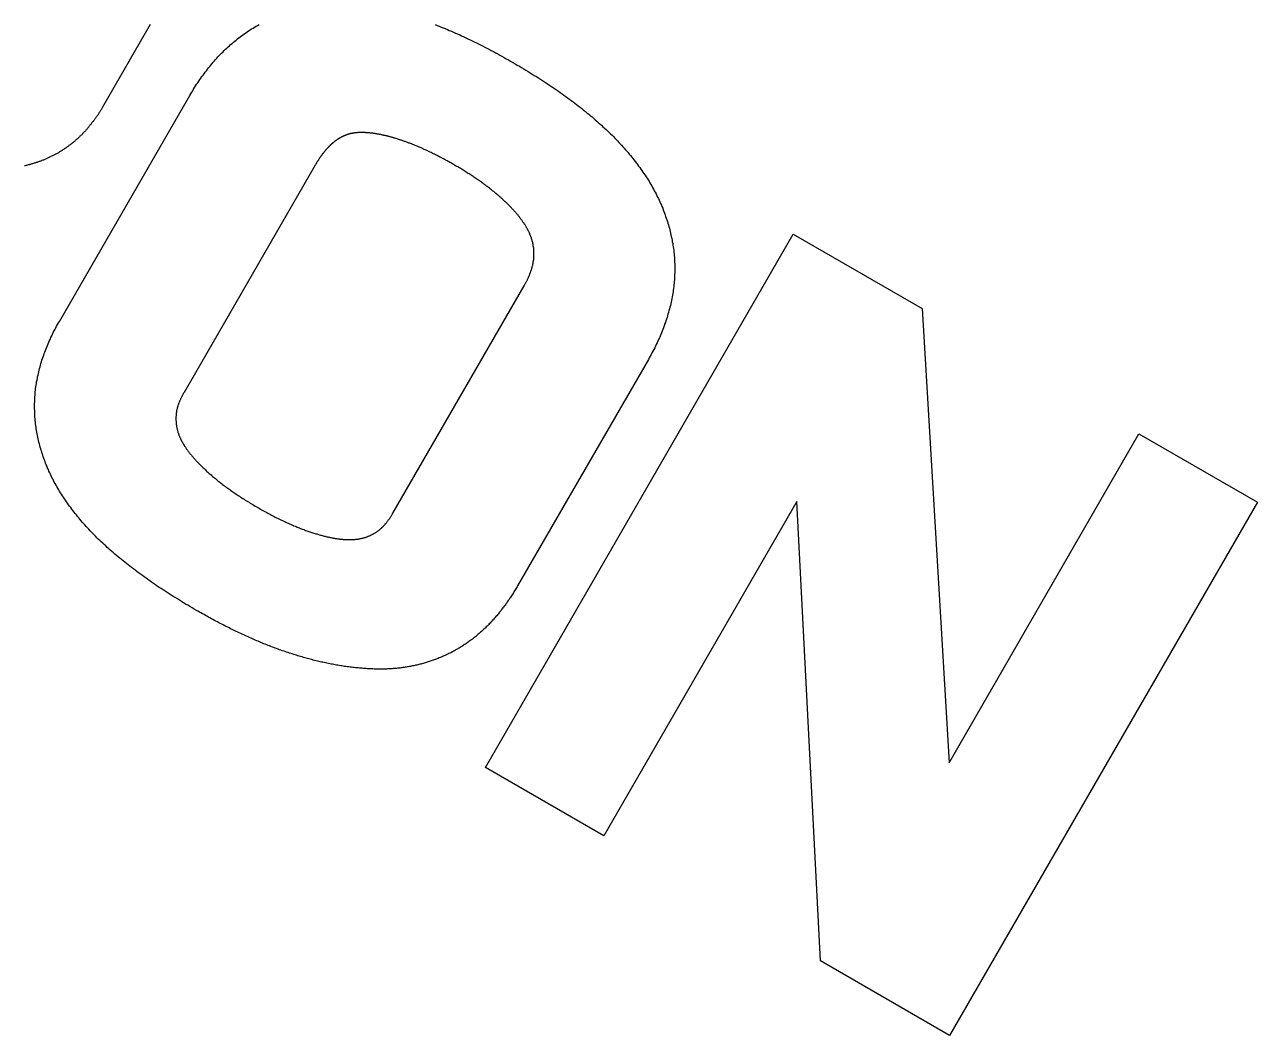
# Model space of a CAD drawing. Extents: x 442 to 745, y 5 to 355.
# Drawn here: x 513.94 to 520.24, y 59.6 to 64.77 of the extents above; entities that cross this region are included whole.
import ezdxf

# ---------------------------------------------------------------- set-up
doc = ezdxf.new("R2010")
doc.units = 0
doc.layers.add('VISIBLE__ANSI_', color=7, linetype='CONTINUOUS')

msp = doc.modelspace()

# ---------------------------------------------------------------- linework, layer by layer
at = {"layer": 'VISIBLE__ANSI_'}
for p, q in [((514.583, 64.7657), (514.34, 64.3449)), ((514.1191, 63.2501), (514.785, 64.4035)), ((515.4262, 64.0484), (514.756, 62.8874)), ((516.2954, 60.9718), (517.868, 63.6955)), ((517.868, 63.6955), (518.527, 63.315)), ((515.8233, 62.2712), (516.4936, 63.4322)), ((518.527, 63.315), (518.6636, 60.9954)), ((517.1277, 63.056), (516.4596, 61.8988)), ((518.6636, 60.9954), (519.6339, 62.676)), ((519.6339, 62.676), (520.2385, 62.3269)), ((517.886, 62.3304), (516.9001, 60.6227)), ((518.0062, 59.9841), (517.886, 62.3304)), ((520.2385, 62.3269), (518.666, 59.6032)), ((516.9001, 60.6227), (516.2954, 60.9718)), ((518.666, 59.6032), (518.0062, 59.9841))]:
    msp.add_line(p, q, dxfattribs=at)
for points in [[(514.785, 64.4035, 0), (514.79, 64.4119, 0), (514.795, 64.4202, 0), (514.8, 64.4285, 0), (514.805, 64.4367, 0), (514.81, 64.4449, 0), (514.815, 64.4529, 0), (514.82, 64.461, 0), (514.826, 64.4689, 0), (514.831, 64.4768, 0), (514.836, 64.4847, 0), (514.842, 64.4924, 0), (514.847, 64.5001, 0), (514.853, 64.5078, 0), (514.858, 64.5153, 0), (514.864, 64.5229, 0), (514.87, 64.5303, 0), (514.875, 64.5377, 0), (514.881, 64.545, 0), (514.887, 64.5522, 0), (514.893, 64.5594, 0), (514.899, 64.5665, 0), (514.905, 64.5735, 0), (514.911, 64.5805, 0), (514.917, 64.5873, 0), (514.923, 64.5942, 0), (514.929, 64.6009, 0), (514.936, 64.6076, 0), (514.942, 64.6141, 0), (514.948, 64.6207, 0), (514.955, 64.6271, 0), (514.961, 64.6335, 0), (514.968, 64.6397, 0), (514.974, 64.646, 0), (514.981, 64.6521, 0), (514.988, 64.6581, 0), (514.994, 64.6641, 0), (515.001, 64.67, 0), (515.008, 64.6758, 0), (515.015, 64.6815, 0), (515.022, 64.6872, 0), (515.029, 64.6927, 0), (515.036, 64.6982, 0), (515.043, 64.7036, 0), (515.05, 64.7089, 0), (515.057, 64.7142, 0), (515.064, 64.7193, 0), (515.072, 64.7244, 0), (515.079, 64.7293, 0), (515.086, 64.7342, 0), (515.094, 64.739, 0), (515.101, 64.7437, 0), (515.109, 64.7484, 0), (515.116, 64.7529, 0), (515.124, 64.7573, 0), (515.131, 64.7617, 0), (515.139, 64.7659, 0)], [(516.039, 64.7658, 0), (516.049, 64.7618, 0), (516.059, 64.7578, 0), (516.07, 64.7537, 0), (516.08, 64.7495, 0), (516.09, 64.7453, 0), (516.101, 64.741, 0), (516.111, 64.7366, 0), (516.122, 64.7321, 0), (516.132, 64.7276, 0), (516.143, 64.723, 0), (516.153, 64.7183, 0), (516.164, 64.7136, 0), (516.174, 64.7088, 0), (516.185, 64.7039, 0), (516.195, 64.6989, 0), (516.206, 64.6939, 0), (516.217, 64.6888, 0), (516.227, 64.6836, 0), (516.238, 64.6784, 0), (516.249, 64.6731, 0), (516.26, 64.6677, 0), (516.27, 64.6623, 0), (516.281, 64.6568, 0), (516.292, 64.6512, 0), (516.303, 64.6456, 0), (516.314, 64.6399, 0), (516.325, 64.6341, 0), (516.336, 64.6282, 0), (516.347, 64.6223, 0), (516.358, 64.6163, 0), (516.369, 64.6103, 0), (516.38, 64.6042, 0), (516.391, 64.598, 0), (516.402, 64.5918, 0), (516.413, 64.5855, 0), (516.424, 64.5791, 0), (516.435, 64.5726, 0)], [(516.435, 64.5726, 0), (516.447, 64.5661, 0), (516.458, 64.5595, 0), (516.469, 64.553, 0), (516.48, 64.5464, 0), (516.491, 64.5398, 0), (516.502, 64.5332, 0), (516.513, 64.5266, 0), (516.524, 64.52, 0), (516.535, 64.5134, 0), (516.545, 64.5067, 0), (516.556, 64.5001, 0), (516.566, 64.4934, 0), (516.577, 64.4867, 0), (516.587, 64.4801, 0), (516.597, 64.4734, 0), (516.608, 64.4666, 0), (516.618, 64.4599, 0), (516.628, 64.4532, 0), (516.638, 64.4464, 0), (516.648, 64.4397, 0), (516.658, 64.4329, 0), (516.668, 64.4261, 0), (516.677, 64.4193, 0), (516.687, 64.4125, 0), (516.696, 64.4056, 0), (516.706, 64.3988, 0), (516.715, 64.3919, 0), (516.725, 64.3851, 0), (516.734, 64.3782, 0), (516.743, 64.3713, 0), (516.752, 64.3644, 0), (516.761, 64.3574, 0), (516.77, 64.3505, 0), (516.779, 64.3435, 0), (516.788, 64.3366, 0), (516.797, 64.3296, 0), (516.806, 64.3226, 0), (516.814, 64.3155, 0), (516.823, 64.3085, 0), (516.831, 64.3015, 0), (516.84, 64.2944, 0), (516.848, 64.2873, 0), (516.856, 64.2802, 0), (516.864, 64.2731, 0), (516.872, 64.266, 0), (516.88, 64.2588, 0), (516.888, 64.2516, 0), (516.896, 64.2445, 0), (516.904, 64.2373, 0), (516.912, 64.23, 0), (516.919, 64.2228, 0), (516.927, 64.2156, 0), (516.934, 64.2083, 0), (516.942, 64.201, 0), (516.949, 64.1937, 0), (516.956, 64.1864, 0), (516.963, 64.179, 0), (516.97, 64.1717, 0), (516.977, 64.1643, 0), (516.984, 64.1569, 0), (516.991, 64.1495, 0), (516.998, 64.142, 0), (517.004, 64.1346, 0), (517.011, 64.1271, 0), (517.018, 64.1196, 0), (517.024, 64.1121, 0), (517.03, 64.1046, 0), (517.037, 64.097, 0), (517.043, 64.0895, 0), (517.049, 64.0819, 0), (517.055, 64.0743, 0), (517.061, 64.0666, 0), (517.067, 64.059, 0), (517.073, 64.0513, 0), (517.078, 64.0436, 0), (517.084, 64.0359, 0), (517.089, 64.0282, 0), (517.095, 64.0204, 0), (517.1, 64.0127, 0), (517.105, 64.0049, 0), (517.111, 63.997, 0), (517.116, 63.9892, 0), (517.121, 63.9813, 0), (517.126, 63.9735, 0), (517.131, 63.9656, 0), (517.135, 63.9576, 0), (517.14, 63.9497, 0), (517.145, 63.9417, 0), (517.149, 63.9337, 0), (517.154, 63.9257, 0), (517.158, 63.9177, 0), (517.162, 63.9096, 0), (517.167, 63.9015, 0), (517.171, 63.8934, 0), (517.175, 63.8853, 0), (517.179, 63.8771, 0), (517.183, 63.8689, 0), (517.186, 63.8607, 0), (517.19, 63.8525, 0), (517.194, 63.8442, 0), (517.197, 63.836, 0), (517.201, 63.8277, 0), (517.204, 63.8193, 0), (517.207, 63.811, 0), (517.21, 63.8026, 0), (517.213, 63.7942, 0), (517.216, 63.7858, 0), (517.219, 63.7773, 0), (517.222, 63.7689, 0), (517.225, 63.7604, 0), (517.227, 63.7518, 0), (517.23, 63.7433, 0), (517.232, 63.7347, 0), (517.235, 63.7261, 0), (517.237, 63.7175, 0), (517.239, 63.7089, 0), (517.241, 63.7002, 0), (517.243, 63.6915, 0), (517.245, 63.6829, 0), (517.247, 63.6742, 0), (517.249, 63.6654, 0), (517.25, 63.6567, 0), (517.252, 63.648, 0), (517.253, 63.6392, 0), (517.255, 63.6304, 0), (517.256, 63.6216, 0), (517.257, 63.6128, 0), (517.258, 63.604, 0), (517.259, 63.5952, 0), (517.26, 63.5864, 0), (517.261, 63.5776, 0), (517.261, 63.5688, 0), (517.262, 63.56, 0), (517.262, 63.5511, 0), (517.263, 63.5423, 0), (517.263, 63.5335, 0), (517.263, 63.5246, 0), (517.263, 63.5158, 0), (517.263, 63.507, 0), (517.263, 63.4981, 0), (517.262, 63.4893, 0), (517.262, 63.4805, 0), (517.261, 63.4717, 0), (517.261, 63.4628, 0), (517.26, 63.454, 0), (517.259, 63.4452, 0), (517.258, 63.4364, 0), (517.258, 63.4276, 0), (517.256, 63.4188, 0), (517.255, 63.41, 0), (517.254, 63.4012, 0), (517.253, 63.3924, 0), (517.251, 63.3836, 0), (517.249, 63.3748, 0), (517.248, 63.366, 0), (517.246, 63.3573, 0), (517.244, 63.3485, 0), (517.242, 63.3397, 0), (517.24, 63.331, 0), (517.238, 63.3222, 0), (517.236, 63.3135, 0), (517.233, 63.3048, 0), (517.231, 63.296, 0), (517.228, 63.2873, 0), (517.226, 63.2786, 0), (517.223, 63.2699, 0), (517.22, 63.2612, 0), (517.217, 63.2526, 0), (517.215, 63.2439, 0), (517.211, 63.2352, 0), (517.208, 63.2266, 0), (517.205, 63.2179, 0), (517.202, 63.2093, 0), (517.198, 63.2007, 0), (517.195, 63.1921, 0), (517.191, 63.1835, 0), (517.188, 63.1749, 0), (517.184, 63.1663, 0), (517.18, 63.1577, 0), (517.176, 63.1492, 0), (517.172, 63.1406, 0), (517.168, 63.1321, 0), (517.164, 63.1236, 0), (517.16, 63.1151, 0), (517.155, 63.1066, 0), (517.151, 63.0982, 0), (517.146, 63.0897, 0), (517.142, 63.0813, 0), (517.137, 63.0728, 0), (517.132, 63.0644, 0), (517.128, 63.056, 0)], [(514.34, 64.3449, 0), (514.338, 64.3414, 0), (514.336, 64.3379, 0), (514.334, 64.3345, 0), (514.332, 64.3311, 0), (514.33, 64.3277, 0), (514.328, 64.3243, 0), (514.326, 64.3209, 0), (514.323, 64.3175, 0), (514.321, 64.3141, 0), (514.319, 64.3108, 0), (514.317, 64.3075, 0), (514.315, 64.3041, 0), (514.312, 64.3008, 0), (514.31, 64.2976, 0), (514.308, 64.2943, 0), (514.306, 64.291, 0), (514.303, 64.2878, 0), (514.301, 64.2846, 0), (514.299, 64.2813, 0), (514.296, 64.2781, 0), (514.294, 64.275, 0), (514.292, 64.2718, 0), (514.289, 64.2687, 0), (514.287, 64.2655, 0), (514.284, 64.2624, 0), (514.282, 64.2593, 0), (514.28, 64.2562, 0), (514.277, 64.2532, 0), (514.275, 64.2501, 0), (514.272, 64.2471, 0), (514.27, 64.244, 0), (514.267, 64.241, 0), (514.265, 64.2381, 0), (514.262, 64.2351, 0), (514.259, 64.2321, 0), (514.257, 64.2292, 0), (514.254, 64.2263, 0), (514.252, 64.2234, 0), (514.249, 64.2205, 0), (514.246, 64.2177, 0), (514.244, 64.2148, 0), (514.241, 64.212, 0), (514.238, 64.2092, 0), (514.235, 64.2064, 0), (514.233, 64.2036, 0), (514.23, 64.2009, 0), (514.227, 64.1981, 0), (514.224, 64.1954, 0), (514.222, 64.1927, 0), (514.219, 64.1901, 0), (514.216, 64.1874, 0), (514.213, 64.1848, 0), (514.21, 64.1822, 0), (514.207, 64.1796, 0), (514.204, 64.177, 0), (514.201, 64.1744, 0), (514.199, 64.1719, 0), (514.196, 64.1694, 0), (514.193, 64.1669, 0), (514.19, 64.1644, 0), (514.187, 64.1619, 0), (514.184, 64.1595, 0), (514.181, 64.1571, 0), (514.178, 64.1547, 0), (514.175, 64.1523, 0), (514.171, 64.15, 0), (514.168, 64.1476, 0), (514.165, 64.1453, 0), (514.162, 64.143, 0), (514.159, 64.1408, 0), (514.156, 64.1385, 0), (514.153, 64.1363, 0), (514.15, 64.1341, 0), (514.146, 64.1319, 0), (514.143, 64.1298, 0), (514.14, 64.1276, 0), (514.137, 64.1255, 0), (514.134, 64.1234, 0), (514.13, 64.1214, 0), (514.127, 64.1193, 0), (514.124, 64.1173, 0), (514.12, 64.1153, 0), (514.117, 64.1133, 0), (514.114, 64.1114, 0), (514.111, 64.1095, 0), (514.107, 64.1075, 0), (514.104, 64.1057, 0), (514.1, 64.1038, 0), (514.097, 64.102, 0), (514.094, 64.1002, 0), (514.09, 64.0984, 0), (514.087, 64.0966, 0), (514.083, 64.0948, 0), (514.08, 64.0931, 0), (514.076, 64.0914, 0), (514.073, 64.0897, 0), (514.069, 64.0881, 0), (514.066, 64.0865, 0), (514.062, 64.0848, 0), (514.059, 64.0833, 0), (514.055, 64.0817, 0), (514.052, 64.0801, 0), (514.048, 64.0786, 0), (514.045, 64.0771, 0), (514.041, 64.0757, 0), (514.038, 64.0742, 0), (514.034, 64.0728, 0), (514.03, 64.0714, 0), (514.027, 64.07, 0), (514.023, 64.0686, 0), (514.019, 64.0673, 0), (514.016, 64.066, 0), (514.012, 64.0647, 0), (514.008, 64.0634, 0), (514.005, 64.0622, 0), (514.001, 64.0609, 0), (513.997, 64.0597, 0), (513.994, 64.0586, 0), (513.99, 64.0574, 0), (513.986, 64.0563, 0), (513.982, 64.0552, 0), (513.979, 64.0541, 0), (513.975, 64.053, 0), (513.971, 64.052, 0), (513.967, 64.0509, 0), (513.964, 64.0499, 0), (513.96, 64.049, 0), (513.956, 64.048, 0), (513.952, 64.0471, 0), (513.948, 64.0462, 0), (513.945, 64.0453, 0), (513.941, 64.0444, 0)], [(515.66, 64.2146, 0), (515.659, 64.2146, 0), (515.657, 64.2145, 0), (515.656, 64.2145, 0), (515.654, 64.2145, 0), (515.653, 64.2145, 0), (515.651, 64.2144, 0), (515.65, 64.2144, 0), (515.649, 64.2143, 0), (515.647, 64.2142, 0), (515.646, 64.2142, 0), (515.644, 64.2141, 0), (515.643, 64.214, 0), (515.641, 64.2139, 0), (515.64, 64.2138, 0), (515.639, 64.2137, 0), (515.637, 64.2136, 0), (515.636, 64.2135, 0), (515.634, 64.2133, 0), (515.633, 64.2132, 0), (515.632, 64.2131, 0), (515.63, 64.2129, 0), (515.629, 64.2127, 0), (515.628, 64.2126, 0), (515.626, 64.2124, 0), (515.625, 64.2122, 0), (515.624, 64.212, 0), (515.622, 64.2118, 0), (515.621, 64.2116, 0), (515.62, 64.2114, 0), (515.618, 64.2112, 0), (515.617, 64.211, 0), (515.616, 64.2107, 0), (515.614, 64.2105, 0), (515.613, 64.2102, 0), (515.612, 64.21, 0), (515.611, 64.2097, 0), (515.609, 64.2094, 0), (515.608, 64.2092, 0), (515.607, 64.2089, 0), (515.605, 64.2086, 0), (515.604, 64.2083, 0), (515.603, 64.2079, 0), (515.602, 64.2076, 0), (515.601, 64.2073, 0), (515.599, 64.207, 0), (515.598, 64.2066, 0), (515.597, 64.2063, 0), (515.596, 64.2059, 0), (515.594, 64.2055, 0), (515.593, 64.2052, 0), (515.592, 64.2048, 0), (515.591, 64.2044, 0), (515.59, 64.204, 0), (515.588, 64.2036, 0), (515.587, 64.2032, 0), (515.586, 64.2028, 0), (515.585, 64.2023, 0), (515.584, 64.2019, 0), (515.582, 64.2014, 0), (515.581, 64.201, 0), (515.58, 64.2005, 0), (515.579, 64.2, 0), (515.578, 64.1996, 0), (515.577, 64.1991, 0), (515.575, 64.1986, 0), (515.574, 64.1981, 0), (515.573, 64.1976, 0), (515.572, 64.1971, 0), (515.571, 64.1965, 0), (515.57, 64.196, 0), (515.568, 64.1954, 0), (515.567, 64.1949, 0), (515.566, 64.1943, 0), (515.565, 64.1938, 0), (515.564, 64.1932, 0), (515.563, 64.1926, 0), (515.561, 64.192, 0), (515.56, 64.1914, 0), (515.559, 64.1908, 0), (515.558, 64.1902, 0), (515.557, 64.1895, 0), (515.556, 64.1889, 0), (515.555, 64.1883, 0), (515.553, 64.1876, 0), (515.552, 64.187, 0), (515.551, 64.1863, 0), (515.55, 64.1856, 0), (515.549, 64.1849, 0), (515.548, 64.1842, 0), (515.546, 64.1835, 0), (515.545, 64.1828, 0), (515.544, 64.1821, 0), (515.543, 64.1813, 0), (515.542, 64.1806, 0), (515.541, 64.1798, 0), (515.539, 64.1791, 0), (515.538, 64.1783, 0), (515.537, 64.1775, 0), (515.536, 64.1767, 0), (515.535, 64.1759, 0), (515.534, 64.1751, 0), (515.533, 64.1743, 0), (515.531, 64.1735, 0), (515.53, 64.1726, 0), (515.529, 64.1718, 0), (515.528, 64.1709, 0), (515.527, 64.17, 0), (515.526, 64.1691, 0), (515.524, 64.1682, 0), (515.523, 64.1673, 0), (515.522, 64.1664, 0), (515.521, 64.1655, 0), (515.52, 64.1645, 0), (515.519, 64.1636, 0), (515.517, 64.1626, 0), (515.516, 64.1616, 0), (515.515, 64.1606, 0), (515.514, 64.1596, 0), (515.513, 64.1586, 0), (515.512, 64.1576, 0), (515.51, 64.1565, 0), (515.509, 64.1555, 0), (515.508, 64.1544, 0), (515.507, 64.1533, 0), (515.506, 64.1522, 0), (515.504, 64.1511, 0), (515.503, 64.15, 0), (515.502, 64.1489, 0), (515.501, 64.1477, 0), (515.5, 64.1465, 0), (515.499, 64.1454, 0), (515.497, 64.1442, 0), (515.496, 64.143, 0), (515.495, 64.1418, 0), (515.494, 64.1405, 0), (515.493, 64.1393, 0), (515.491, 64.138, 0), (515.49, 64.1368, 0), (515.489, 64.1355, 0), (515.488, 64.1342, 0), (515.487, 64.1329, 0), (515.485, 64.1315, 0), (515.484, 64.1302, 0), (515.483, 64.1289, 0), (515.482, 64.1275, 0), (515.481, 64.1261, 0), (515.479, 64.1247, 0), (515.478, 64.1233, 0), (515.477, 64.1218, 0), (515.476, 64.1204, 0), (515.475, 64.1189, 0), (515.473, 64.1175, 0), (515.472, 64.116, 0), (515.471, 64.1145, 0), (515.47, 64.113, 0), (515.469, 64.1114, 0), (515.467, 64.1099, 0), (515.466, 64.1083, 0), (515.465, 64.1068, 0), (515.464, 64.1052, 0), (515.462, 64.1036, 0), (515.461, 64.1019, 0), (515.46, 64.1003, 0), (515.459, 64.0987, 0), (515.458, 64.097, 0), (515.456, 64.0953, 0), (515.455, 64.0936, 0), (515.454, 64.0919, 0), (515.453, 64.0902, 0), (515.452, 64.0884, 0), (515.45, 64.0867, 0), (515.449, 64.0849, 0), (515.448, 64.0831, 0), (515.447, 64.0813, 0), (515.446, 64.0795, 0), (515.444, 64.0777, 0), (515.443, 64.0758, 0), (515.442, 64.074, 0), (515.441, 64.0721, 0), (515.439, 64.0702, 0), (515.438, 64.0683, 0), (515.437, 64.0664, 0), (515.436, 64.0644, 0), (515.435, 64.0625, 0), (515.433, 64.0605, 0), (515.432, 64.0585, 0), (515.431, 64.0565, 0), (515.43, 64.0545, 0), (515.429, 64.0525, 0), (515.427, 64.0504, 0), (515.426, 64.0484, 0)], [(516.138, 64.0485, 0), (516.133, 64.0512, 0), (516.128, 64.054, 0), (516.124, 64.0567, 0), (516.119, 64.0594, 0), (516.114, 64.062, 0), (516.109, 64.0647, 0), (516.105, 64.0673, 0), (516.1, 64.0698, 0), (516.095, 64.0724, 0), (516.091, 64.0749, 0), (516.086, 64.0774, 0), (516.081, 64.0799, 0), (516.077, 64.0824, 0), (516.072, 64.0848, 0), (516.068, 64.0872, 0), (516.063, 64.0896, 0), (516.058, 64.092, 0), (516.054, 64.0943, 0), (516.049, 64.0966, 0), (516.045, 64.0989, 0), (516.04, 64.1012, 0), (516.036, 64.1034, 0), (516.031, 64.1056, 0), (516.027, 64.1078, 0), (516.023, 64.11, 0), (516.018, 64.1121, 0), (516.014, 64.1142, 0), (516.009, 64.1163, 0), (516.005, 64.1184, 0), (516.001, 64.1204, 0), (515.996, 64.1225, 0), (515.992, 64.1245, 0), (515.988, 64.1264, 0), (515.983, 64.1284, 0), (515.979, 64.1303, 0), (515.975, 64.1322, 0), (515.971, 64.1341, 0), (515.967, 64.136, 0), (515.962, 64.1378, 0), (515.958, 64.1396, 0), (515.954, 64.1414, 0), (515.95, 64.1432, 0), (515.946, 64.1449, 0), (515.942, 64.1466, 0), (515.937, 64.1483, 0), (515.933, 64.15, 0), (515.929, 64.1516, 0), (515.925, 64.1533, 0), (515.921, 64.1549, 0), (515.917, 64.1565, 0), (515.913, 64.158, 0), (515.909, 64.1595, 0), (515.905, 64.1611, 0), (515.901, 64.1626, 0), (515.897, 64.164, 0), (515.893, 64.1655, 0), (515.89, 64.1669, 0), (515.886, 64.1683, 0), (515.882, 64.1697, 0), (515.878, 64.171, 0), (515.874, 64.1724, 0), (515.87, 64.1737, 0), (515.866, 64.175, 0), (515.863, 64.1763, 0), (515.859, 64.1775, 0), (515.855, 64.1787, 0), (515.851, 64.1799, 0), (515.848, 64.1811, 0), (515.844, 64.1823, 0), (515.84, 64.1834, 0), (515.837, 64.1845, 0), (515.833, 64.1856, 0), (515.829, 64.1867, 0), (515.826, 64.1878, 0), (515.822, 64.1888, 0), (515.819, 64.1898, 0), (515.815, 64.1908, 0), (515.812, 64.1918, 0), (515.808, 64.1927, 0), (515.804, 64.1936, 0), (515.801, 64.1946, 0), (515.798, 64.1954, 0), (515.794, 64.1963, 0), (515.791, 64.1971, 0), (515.787, 64.198, 0), (515.784, 64.1988, 0), (515.78, 64.1996, 0), (515.777, 64.2003, 0), (515.774, 64.2011, 0), (515.77, 64.2018, 0), (515.767, 64.2025, 0), (515.764, 64.2032, 0), (515.761, 64.2038, 0), (515.757, 64.2045, 0), (515.754, 64.2051, 0), (515.751, 64.2057, 0), (515.748, 64.2063, 0), (515.744, 64.2068, 0), (515.741, 64.2074, 0), (515.738, 64.2079, 0), (515.735, 64.2084, 0), (515.732, 64.2089, 0), (515.729, 64.2093, 0), (515.726, 64.2098, 0), (515.723, 64.2102, 0), (515.72, 64.2106, 0), (515.717, 64.211, 0), (515.714, 64.2113, 0), (515.711, 64.2117, 0), (515.708, 64.212, 0), (515.705, 64.2123, 0), (515.702, 64.2126, 0), (515.699, 64.2128, 0), (515.696, 64.2131, 0), (515.693, 64.2133, 0), (515.69, 64.2135, 0), (515.688, 64.2137, 0), (515.685, 64.2139, 0), (515.682, 64.214, 0), (515.679, 64.2142, 0), (515.677, 64.2143, 0), (515.674, 64.2144, 0), (515.671, 64.2144, 0), (515.668, 64.2145, 0), (515.666, 64.2145, 0), (515.663, 64.2146, 0), (515.66, 64.2146, 0)], [(516.494, 63.4322, 0), (516.495, 63.4352, 0), (516.497, 63.4383, 0), (516.499, 63.4413, 0), (516.5, 63.4444, 0), (516.502, 63.4474, 0), (516.504, 63.4504, 0), (516.505, 63.4534, 0), (516.507, 63.4564, 0), (516.508, 63.4593, 0), (516.51, 63.4623, 0), (516.511, 63.4652, 0), (516.512, 63.4682, 0), (516.514, 63.4711, 0), (516.515, 63.474, 0), (516.516, 63.4768, 0), (516.518, 63.4797, 0), (516.519, 63.4825, 0), (516.52, 63.4854, 0), (516.521, 63.4882, 0), (516.522, 63.491, 0), (516.523, 63.4938, 0), (516.524, 63.4965, 0), (516.525, 63.4993, 0), (516.526, 63.502, 0), (516.527, 63.5047, 0), (516.528, 63.5074, 0), (516.529, 63.5101, 0), (516.53, 63.5128, 0), (516.531, 63.5154, 0), (516.532, 63.518, 0), (516.532, 63.5207, 0), (516.533, 63.5232, 0), (516.534, 63.5258, 0), (516.535, 63.5284, 0), (516.535, 63.5309, 0), (516.536, 63.5335, 0), (516.537, 63.536, 0), (516.537, 63.5385, 0), (516.538, 63.541, 0), (516.538, 63.5434, 0), (516.539, 63.5459, 0), (516.539, 63.5483, 0), (516.54, 63.5508, 0), (516.54, 63.5532, 0), (516.54, 63.5556, 0), (516.541, 63.558, 0), (516.541, 63.5604, 0), (516.541, 63.5628, 0), (516.542, 63.5651, 0), (516.542, 63.5675, 0), (516.542, 63.5699, 0), (516.542, 63.5722, 0), (516.543, 63.5745, 0), (516.543, 63.5769, 0), (516.543, 63.5792, 0), (516.543, 63.5815, 0), (516.543, 63.5839, 0), (516.543, 63.5862, 0), (516.543, 63.5885, 0), (516.543, 63.5908, 0), (516.543, 63.5931, 0), (516.543, 63.5954, 0), (516.543, 63.5977, 0), (516.543, 63.6, 0), (516.543, 63.6023, 0), (516.543, 63.6046, 0), (516.543, 63.6069, 0), (516.543, 63.6092, 0), (516.543, 63.6115, 0), (516.543, 63.6139, 0), (516.543, 63.6162, 0), (516.542, 63.6185, 0), (516.542, 63.6208, 0), (516.542, 63.6231, 0), (516.542, 63.6254, 0), (516.541, 63.6277, 0), (516.541, 63.63, 0), (516.541, 63.6324, 0), (516.54, 63.6347, 0), (516.54, 63.637, 0), (516.54, 63.6393, 0), (516.539, 63.6417, 0), (516.539, 63.644, 0), (516.538, 63.6463, 0), (516.538, 63.6487, 0), (516.537, 63.651, 0), (516.537, 63.6534, 0), (516.536, 63.6557, 0), (516.536, 63.6581, 0), (516.535, 63.6605, 0), (516.534, 63.6628, 0), (516.534, 63.6652, 0), (516.533, 63.6676, 0), (516.532, 63.67, 0), (516.531, 63.6724, 0), (516.531, 63.6748, 0), (516.53, 63.6772, 0), (516.529, 63.6796, 0), (516.528, 63.682, 0), (516.527, 63.6844, 0), (516.526, 63.6869, 0), (516.525, 63.6893, 0), (516.524, 63.6917, 0), (516.523, 63.6942, 0), (516.522, 63.6967, 0), (516.521, 63.6991, 0), (516.52, 63.7016, 0), (516.519, 63.7041, 0), (516.518, 63.7066, 0), (516.517, 63.7091, 0), (516.515, 63.7116, 0), (516.514, 63.7141, 0), (516.513, 63.7166, 0), (516.511, 63.7192, 0), (516.51, 63.7217, 0), (516.509, 63.7243, 0), (516.507, 63.7269, 0), (516.506, 63.7294, 0), (516.504, 63.732, 0), (516.503, 63.7346, 0), (516.501, 63.7372, 0), (516.5, 63.7399, 0), (516.498, 63.7425, 0), (516.496, 63.7452, 0), (516.494, 63.7478, 0), (516.493, 63.7505, 0), (516.491, 63.7532, 0), (516.489, 63.7559, 0), (516.487, 63.7586, 0), (516.485, 63.7613, 0), (516.483, 63.764, 0), (516.481, 63.7668, 0), (516.479, 63.7695, 0), (516.477, 63.7723, 0), (516.475, 63.7751, 0), (516.473, 63.7778, 0), (516.471, 63.7806, 0), (516.469, 63.7835, 0), (516.467, 63.7863, 0), (516.464, 63.7891, 0), (516.462, 63.7919, 0), (516.46, 63.7948, 0), (516.457, 63.7977, 0), (516.455, 63.8005, 0), (516.452, 63.8034, 0), (516.45, 63.8063, 0), (516.447, 63.8092, 0), (516.445, 63.8121, 0), (516.442, 63.8151, 0), (516.439, 63.818, 0), (516.437, 63.8209, 0), (516.434, 63.8239, 0), (516.431, 63.8269, 0), (516.428, 63.8298, 0), (516.426, 63.8328, 0), (516.423, 63.8358, 0), (516.42, 63.8388, 0), (516.417, 63.8418, 0), (516.414, 63.8448, 0), (516.411, 63.8478, 0), (516.408, 63.8509, 0), (516.405, 63.8539, 0), (516.401, 63.8569, 0), (516.398, 63.86, 0), (516.395, 63.863, 0), (516.392, 63.8661, 0), (516.388, 63.8692, 0), (516.385, 63.8723, 0), (516.382, 63.8753, 0), (516.378, 63.8784, 0), (516.375, 63.8815, 0), (516.371, 63.8847, 0), (516.368, 63.8878, 0), (516.364, 63.8909, 0), (516.36, 63.894, 0), (516.357, 63.8971, 0), (516.353, 63.9003, 0), (516.349, 63.9034, 0), (516.345, 63.9066, 0), (516.342, 63.9097, 0), (516.338, 63.9129, 0), (516.334, 63.916, 0), (516.33, 63.9192, 0), (516.326, 63.9224, 0), (516.322, 63.9256, 0), (516.318, 63.9288, 0), (516.314, 63.9319, 0), (516.309, 63.9351, 0), (516.305, 63.9383, 0), (516.301, 63.9415, 0), (516.297, 63.9447, 0), (516.292, 63.9479, 0), (516.288, 63.9512, 0), (516.284, 63.9544, 0), (516.279, 63.9576, 0), (516.275, 63.9608, 0), (516.27, 63.964, 0), (516.266, 63.9673, 0), (516.261, 63.9705, 0), (516.256, 63.9737, 0), (516.252, 63.977, 0), (516.247, 63.9802, 0), (516.242, 63.9834, 0), (516.237, 63.9867, 0), (516.232, 63.9899, 0), (516.228, 63.9932, 0), (516.223, 63.9964, 0), (516.218, 63.9997, 0), (516.213, 64.0029, 0), (516.208, 64.0062, 0), (516.202, 64.0094, 0), (516.197, 64.0127, 0), (516.192, 64.0159, 0), (516.187, 64.0192, 0), (516.182, 64.0224, 0), (516.176, 64.0257, 0), (516.171, 64.0289, 0), (516.166, 64.0322, 0), (516.16, 64.0355, 0), (516.155, 64.0387, 0), (516.149, 64.042, 0), (516.143, 64.0452, 0), (516.138, 64.0485, 0)], [(514.82, 61.7738, 0), (514.808, 61.7802, 0), (514.797, 61.7867, 0), (514.786, 61.7932, 0), (514.775, 61.7997, 0), (514.764, 61.8062, 0), (514.754, 61.8127, 0), (514.743, 61.8192, 0), (514.732, 61.8257, 0), (514.722, 61.8322, 0), (514.711, 61.8388, 0), (514.701, 61.8453, 0), (514.69, 61.8519, 0), (514.68, 61.8585, 0), (514.67, 61.865, 0), (514.659, 61.8716, 0), (514.649, 61.8782, 0), (514.639, 61.8848, 0), (514.629, 61.8914, 0), (514.619, 61.8981, 0), (514.61, 61.9047, 0), (514.6, 61.9114, 0), (514.59, 61.918, 0), (514.581, 61.9247, 0), (514.571, 61.9314, 0), (514.562, 61.9381, 0), (514.552, 61.9448, 0), (514.543, 61.9515, 0), (514.534, 61.9583, 0), (514.524, 61.965, 0), (514.515, 61.9718, 0), (514.506, 61.9785, 0), (514.497, 61.9853, 0), (514.488, 61.9921, 0), (514.479, 61.9989, 0), (514.471, 62.0057, 0), (514.462, 62.0126, 0), (514.453, 62.0194, 0), (514.445, 62.0263, 0), (514.436, 62.0332, 0), (514.428, 62.0401, 0), (514.42, 62.047, 0), (514.411, 62.0539, 0), (514.403, 62.0608, 0), (514.395, 62.0678, 0), (514.387, 62.0747, 0), (514.379, 62.0817, 0), (514.371, 62.0887, 0), (514.364, 62.0957, 0), (514.356, 62.1027, 0), (514.348, 62.1098, 0), (514.341, 62.1168, 0), (514.333, 62.1239, 0), (514.326, 62.131, 0), (514.318, 62.1381, 0), (514.311, 62.1452, 0), (514.304, 62.1523, 0), (514.297, 62.1595, 0), (514.29, 62.1667, 0), (514.283, 62.1738, 0), (514.276, 62.181, 0), (514.269, 62.1883, 0), (514.263, 62.1955, 0), (514.256, 62.2028, 0), (514.249, 62.21, 0), (514.243, 62.2173, 0), (514.236, 62.2246, 0), (514.23, 62.232, 0), (514.224, 62.2393, 0), (514.218, 62.2467, 0), (514.212, 62.254, 0), (514.206, 62.2614, 0), (514.2, 62.2689, 0), (514.194, 62.2763, 0), (514.188, 62.2838, 0), (514.182, 62.2912, 0), (514.177, 62.2987, 0), (514.171, 62.3063, 0), (514.166, 62.3138, 0), (514.16, 62.3213, 0), (514.155, 62.3289, 0), (514.15, 62.3365, 0), (514.145, 62.3441, 0), (514.14, 62.3518, 0), (514.135, 62.3594, 0), (514.13, 62.3671, 0), (514.125, 62.3748, 0), (514.12, 62.3825, 0), (514.116, 62.3903, 0), (514.111, 62.398, 0), (514.106, 62.4058, 0), (514.102, 62.4136, 0), (514.098, 62.4215, 0), (514.093, 62.4293, 0), (514.089, 62.4372, 0), (514.085, 62.4451, 0), (514.081, 62.453, 0), (514.077, 62.461, 0), (514.074, 62.4689, 0), (514.07, 62.4769, 0), (514.066, 62.4849, 0), (514.063, 62.493, 0), (514.059, 62.501, 0), (514.056, 62.5091, 0), (514.052, 62.5172, 0), (514.049, 62.5254, 0), (514.046, 62.5335, 0), (514.043, 62.5417, 0), (514.04, 62.5499, 0), (514.037, 62.5581, 0), (514.034, 62.5664, 0), (514.031, 62.5747, 0), (514.029, 62.583, 0), (514.026, 62.5913, 0), (514.024, 62.5996, 0), (514.021, 62.608, 0), (514.019, 62.6164, 0), (514.017, 62.6248, 0), (514.015, 62.6332, 0), (514.013, 62.6417, 0), (514.011, 62.6501, 0), (514.009, 62.6586, 0), (514.007, 62.6671, 0), (514.005, 62.6756, 0), (514.004, 62.6841, 0), (514.002, 62.6926, 0), (514.001, 62.7011, 0), (514, 62.7097, 0), (513.999, 62.7182, 0), (513.998, 62.7268, 0), (513.997, 62.7353, 0), (513.996, 62.7439, 0), (513.995, 62.7525, 0), (513.994, 62.7611, 0), (513.994, 62.7697, 0), (513.993, 62.7782, 0), (513.993, 62.7868, 0), (513.993, 62.7954, 0), (513.992, 62.804, 0), (513.992, 62.8126, 0), (513.992, 62.8212, 0), (513.992, 62.8298, 0), (513.993, 62.8384, 0), (513.993, 62.8469, 0), (513.994, 62.8555, 0), (513.994, 62.8641, 0), (513.995, 62.8727, 0), (513.995, 62.8813, 0), (513.996, 62.8898, 0), (513.997, 62.8984, 0), (513.998, 62.907, 0), (513.999, 62.9155, 0), (514.001, 62.9241, 0), (514.002, 62.9326, 0), (514.003, 62.9412, 0), (514.005, 62.9497, 0), (514.007, 62.9582, 0), (514.008, 62.9667, 0), (514.01, 62.9753, 0), (514.012, 62.9838, 0), (514.014, 62.9923, 0), (514.016, 63.0008, 0), (514.018, 63.0093, 0), (514.021, 63.0177, 0), (514.023, 63.0262, 0), (514.025, 63.0347, 0), (514.028, 63.0431, 0), (514.03, 63.0515, 0), (514.033, 63.06, 0), (514.036, 63.0684, 0), (514.039, 63.0768, 0), (514.042, 63.0852, 0), (514.045, 63.0936, 0), (514.048, 63.1019, 0), (514.051, 63.1103, 0), (514.055, 63.1186, 0), (514.058, 63.127, 0), (514.062, 63.1353, 0), (514.065, 63.1436, 0), (514.069, 63.1519, 0), (514.073, 63.1601, 0), (514.076, 63.1684, 0), (514.08, 63.1766, 0), (514.084, 63.1849, 0), (514.088, 63.1931, 0), (514.093, 63.2013, 0), (514.097, 63.2095, 0), (514.101, 63.2176, 0), (514.105, 63.2258, 0), (514.11, 63.2339, 0), (514.114, 63.242, 0), (514.119, 63.2501, 0)], [(514.756, 62.8874, 0), (514.754, 62.8842, 0), (514.752, 62.8811, 0), (514.751, 62.8779, 0), (514.749, 62.8748, 0), (514.747, 62.8718, 0), (514.746, 62.8687, 0), (514.744, 62.8657, 0), (514.743, 62.8627, 0), (514.741, 62.8598, 0), (514.74, 62.8568, 0), (514.738, 62.8539, 0), (514.737, 62.851, 0), (514.736, 62.8482, 0), (514.735, 62.8453, 0), (514.733, 62.8425, 0), (514.732, 62.8397, 0), (514.731, 62.8369, 0), (514.73, 62.8342, 0), (514.729, 62.8315, 0), (514.728, 62.8287, 0), (514.727, 62.826, 0), (514.726, 62.8234, 0), (514.725, 62.8207, 0), (514.724, 62.818, 0), (514.724, 62.8154, 0), (514.723, 62.8128, 0), (514.722, 62.8102, 0), (514.721, 62.8076, 0), (514.721, 62.805, 0), (514.72, 62.8025, 0), (514.719, 62.7999, 0), (514.719, 62.7974, 0), (514.718, 62.7949, 0), (514.718, 62.7923, 0), (514.717, 62.7898, 0), (514.717, 62.7873, 0), (514.717, 62.7848, 0), (514.716, 62.7823, 0), (514.716, 62.7799, 0), (514.716, 62.7774, 0), (514.715, 62.7749, 0), (514.715, 62.7725, 0), (514.715, 62.77, 0), (514.715, 62.7675, 0), (514.715, 62.7651, 0), (514.714, 62.7626, 0), (514.714, 62.7602, 0), (514.714, 62.7578, 0), (514.714, 62.7553, 0), (514.714, 62.7529, 0), (514.714, 62.7504, 0), (514.714, 62.748, 0), (514.714, 62.7455, 0), (514.714, 62.7431, 0), (514.715, 62.7406, 0), (514.715, 62.7382, 0), (514.715, 62.7357, 0), (514.715, 62.7332, 0), (514.715, 62.7307, 0), (514.716, 62.7283, 0), (514.716, 62.7258, 0), (514.716, 62.7233, 0), (514.717, 62.7208, 0), (514.717, 62.7183, 0), (514.717, 62.7158, 0), (514.718, 62.7133, 0), (514.718, 62.7108, 0), (514.719, 62.7082, 0), (514.719, 62.7057, 0), (514.72, 62.7032, 0), (514.72, 62.7006, 0), (514.721, 62.698, 0), (514.722, 62.6955, 0), (514.722, 62.6929, 0), (514.723, 62.6903, 0), (514.724, 62.6877, 0), (514.725, 62.6851, 0), (514.725, 62.6825, 0), (514.726, 62.6799, 0), (514.727, 62.6772, 0), (514.728, 62.6746, 0), (514.729, 62.6719, 0), (514.73, 62.6692, 0), (514.731, 62.6665, 0), (514.732, 62.6638, 0), (514.733, 62.6611, 0), (514.735, 62.6584, 0), (514.736, 62.6557, 0), (514.737, 62.6529, 0), (514.738, 62.6502, 0), (514.74, 62.6474, 0), (514.741, 62.6446, 0), (514.742, 62.6418, 0), (514.744, 62.639, 0), (514.745, 62.6361, 0), (514.747, 62.6333, 0), (514.749, 62.6304, 0), (514.75, 62.6275, 0), (514.752, 62.6246, 0), (514.754, 62.6217, 0), (514.756, 62.6188, 0), (514.757, 62.6158, 0), (514.759, 62.6129, 0), (514.761, 62.6099, 0), (514.763, 62.6069, 0), (514.765, 62.6039, 0), (514.767, 62.6008, 0), (514.769, 62.5978, 0), (514.772, 62.5947, 0), (514.774, 62.5916, 0), (514.776, 62.5885, 0), (514.778, 62.5854, 0), (514.781, 62.5822, 0), (514.783, 62.579, 0), (514.786, 62.5758, 0), (514.788, 62.5726, 0), (514.791, 62.5694, 0), (514.794, 62.5662, 0), (514.796, 62.5629, 0), (514.799, 62.5596, 0), (514.802, 62.5563, 0), (514.805, 62.553, 0), (514.808, 62.5497, 0), (514.811, 62.5463, 0), (514.814, 62.543, 0), (514.817, 62.5396, 0), (514.82, 62.5362, 0), (514.823, 62.5328, 0), (514.826, 62.5294, 0), (514.83, 62.5259, 0), (514.833, 62.5225, 0), (514.836, 62.519, 0), (514.84, 62.5156, 0), (514.843, 62.5121, 0), (514.847, 62.5086, 0), (514.85, 62.505, 0), (514.854, 62.5015, 0), (514.858, 62.498, 0), (514.862, 62.4944, 0), (514.865, 62.4909, 0), (514.869, 62.4873, 0), (514.873, 62.4837, 0), (514.877, 62.4801, 0), (514.881, 62.4765, 0), (514.885, 62.4728, 0), (514.89, 62.4692, 0), (514.894, 62.4656, 0), (514.898, 62.4619, 0), (514.902, 62.4583, 0), (514.907, 62.4546, 0), (514.911, 62.4509, 0), (514.916, 62.4472, 0), (514.92, 62.4435, 0), (514.925, 62.4398, 0), (514.929, 62.4361, 0), (514.934, 62.4324, 0), (514.939, 62.4286, 0), (514.943, 62.4249, 0), (514.948, 62.4211, 0), (514.953, 62.4174, 0), (514.958, 62.4136, 0), (514.963, 62.4099, 0), (514.968, 62.4061, 0), (514.973, 62.4023, 0), (514.979, 62.3985, 0), (514.984, 62.3947, 0), (514.989, 62.3909, 0), (514.994, 62.3871, 0), (515, 62.3833, 0), (515.005, 62.3795, 0), (515.011, 62.3757, 0), (515.016, 62.3719, 0), (515.022, 62.3681, 0), (515.028, 62.3642, 0), (515.033, 62.3604, 0), (515.039, 62.3566, 0), (515.045, 62.3528, 0), (515.051, 62.3489, 0), (515.057, 62.3451, 0), (515.063, 62.3412, 0), (515.069, 62.3374, 0), (515.075, 62.3336, 0), (515.081, 62.3297, 0), (515.088, 62.3259, 0), (515.094, 62.322, 0), (515.1, 62.3182, 0), (515.107, 62.3143, 0), (515.113, 62.3105, 0), (515.12, 62.3066, 0), (515.126, 62.3028, 0), (515.133, 62.2989, 0)], [(515.133, 62.2989, 0), (515.139, 62.2952, 0), (515.146, 62.2914, 0), (515.152, 62.2878, 0), (515.159, 62.2841, 0), (515.165, 62.2806, 0), (515.172, 62.277, 0), (515.178, 62.2736, 0), (515.184, 62.2701, 0), (515.191, 62.2668, 0), (515.197, 62.2634, 0), (515.203, 62.2601, 0), (515.21, 62.2569, 0), (515.216, 62.2537, 0), (515.222, 62.2505, 0), (515.228, 62.2474, 0), (515.234, 62.2444, 0), (515.24, 62.2414, 0), (515.247, 62.2384, 0), (515.253, 62.2355, 0), (515.259, 62.2326, 0), (515.265, 62.2298, 0), (515.271, 62.2271, 0), (515.276, 62.2243, 0), (515.282, 62.2216, 0), (515.288, 62.219, 0), (515.294, 62.2164, 0), (515.3, 62.2138, 0), (515.306, 62.2113, 0), (515.311, 62.2089, 0), (515.317, 62.2065, 0), (515.323, 62.2041, 0), (515.328, 62.2018, 0), (515.334, 62.1995, 0), (515.339, 62.1972, 0), (515.345, 62.195, 0), (515.35, 62.1929, 0), (515.356, 62.1908, 0), (515.361, 62.1887, 0), (515.367, 62.1867, 0), (515.372, 62.1847, 0), (515.377, 62.1827, 0), (515.383, 62.1808, 0), (515.388, 62.179, 0), (515.393, 62.1771, 0), (515.398, 62.1754, 0), (515.404, 62.1736, 0), (515.409, 62.1719, 0), (515.414, 62.1703, 0), (515.419, 62.1687, 0), (515.424, 62.1671, 0), (515.429, 62.1656, 0), (515.434, 62.1641, 0), (515.439, 62.1626, 0), (515.443, 62.1612, 0), (515.448, 62.1598, 0), (515.453, 62.1585, 0), (515.458, 62.1572, 0), (515.462, 62.1559, 0), (515.467, 62.1547, 0), (515.472, 62.1535, 0), (515.476, 62.1524, 0), (515.481, 62.1513, 0), (515.485, 62.1502, 0), (515.49, 62.1492, 0), (515.494, 62.1482, 0), (515.499, 62.1473, 0), (515.503, 62.1464, 0), (515.507, 62.1455, 0), (515.512, 62.1447, 0), (515.516, 62.1439, 0), (515.52, 62.1431, 0), (515.524, 62.1424, 0), (515.528, 62.1417, 0), (515.533, 62.141, 0), (515.537, 62.1404, 0), (515.541, 62.1398, 0), (515.545, 62.1393, 0), (515.548, 62.1388, 0), (515.552, 62.1383, 0), (515.556, 62.1378, 0), (515.56, 62.1374, 0), (515.564, 62.1371, 0), (515.567, 62.1367, 0), (515.571, 62.1364, 0), (515.575, 62.1362, 0), (515.578, 62.1359, 0), (515.582, 62.1357, 0), (515.585, 62.1356, 0), (515.589, 62.1354, 0), (515.592, 62.1353, 0), (515.596, 62.1352, 0), (515.599, 62.1352, 0), (515.602, 62.1352, 0), (515.606, 62.1352, 0), (515.609, 62.1353, 0), (515.612, 62.1354, 0), (515.615, 62.1355, 0), (515.618, 62.1356, 0), (515.621, 62.1358, 0), (515.624, 62.136, 0), (515.627, 62.1363, 0), (515.63, 62.1365, 0), (515.633, 62.1368, 0), (515.636, 62.1372, 0), (515.639, 62.1375, 0), (515.642, 62.1379, 0), (515.645, 62.1383, 0), (515.648, 62.1388, 0), (515.651, 62.1392, 0), (515.653, 62.1397, 0), (515.656, 62.1402, 0), (515.659, 62.1408, 0), (515.661, 62.1414, 0), (515.664, 62.142, 0), (515.667, 62.1426, 0), (515.669, 62.1432, 0), (515.672, 62.1439, 0), (515.674, 62.1446, 0), (515.677, 62.1454, 0), (515.679, 62.1461, 0), (515.682, 62.1469, 0), (515.684, 62.1477, 0), (515.687, 62.1485, 0), (515.689, 62.1494, 0), (515.692, 62.1502, 0), (515.694, 62.1511, 0), (515.696, 62.1521, 0), (515.699, 62.153, 0), (515.701, 62.154, 0), (515.703, 62.1549, 0), (515.706, 62.1559, 0), (515.708, 62.157, 0), (515.71, 62.158, 0), (515.712, 62.1591, 0), (515.714, 62.1602, 0), (515.717, 62.1613, 0), (515.719, 62.1624, 0), (515.721, 62.1636, 0), (515.723, 62.1647, 0), (515.725, 62.1659, 0), (515.727, 62.1672, 0), (515.729, 62.1684, 0), (515.732, 62.1697, 0), (515.734, 62.1709, 0), (515.736, 62.1722, 0), (515.738, 62.1736, 0), (515.74, 62.1749, 0), (515.742, 62.1763, 0), (515.744, 62.1778, 0), (515.746, 62.1792, 0), (515.748, 62.1807, 0), (515.75, 62.1822, 0), (515.752, 62.1837, 0), (515.754, 62.1853, 0), (515.756, 62.1869, 0), (515.758, 62.1885, 0), (515.76, 62.1902, 0), (515.762, 62.1919, 0), (515.764, 62.1936, 0), (515.766, 62.1954, 0), (515.767, 62.1972, 0), (515.769, 62.199, 0), (515.771, 62.2009, 0), (515.773, 62.2028, 0), (515.775, 62.2048, 0), (515.777, 62.2067, 0), (515.779, 62.2088, 0), (515.781, 62.2108, 0), (515.783, 62.213, 0), (515.784, 62.2151, 0), (515.786, 62.2173, 0), (515.788, 62.2196, 0), (515.79, 62.2218, 0), (515.792, 62.2242, 0), (515.794, 62.2265, 0), (515.796, 62.229, 0), (515.797, 62.2314, 0), (515.799, 62.2339, 0), (515.801, 62.2365, 0), (515.803, 62.2391, 0), (515.805, 62.2418, 0), (515.807, 62.2445, 0), (515.808, 62.2472, 0), (515.81, 62.25, 0), (515.812, 62.2529, 0), (515.814, 62.2558, 0), (515.816, 62.2588, 0), (515.818, 62.2618, 0), (515.82, 62.2649, 0), (515.821, 62.268, 0), (515.823, 62.2712, 0)], [(516.46, 61.8988, 0), (516.457, 61.8936, 0), (516.454, 61.8885, 0), (516.451, 61.8834, 0), (516.447, 61.8783, 0), (516.444, 61.8733, 0), (516.441, 61.8682, 0), (516.438, 61.8632, 0), (516.435, 61.8582, 0), (516.432, 61.8533, 0), (516.429, 61.8483, 0), (516.425, 61.8434, 0), (516.422, 61.8385, 0), (516.419, 61.8337, 0), (516.416, 61.8289, 0), (516.412, 61.824, 0), (516.409, 61.8193, 0), (516.406, 61.8145, 0), (516.402, 61.8098, 0), (516.399, 61.8051, 0), (516.396, 61.8004, 0), (516.392, 61.7958, 0), (516.389, 61.7911, 0), (516.385, 61.7866, 0), (516.382, 61.782, 0), (516.378, 61.7775, 0), (516.375, 61.773, 0), (516.371, 61.7685, 0), (516.368, 61.764, 0), (516.364, 61.7596, 0), (516.36, 61.7552, 0), (516.357, 61.7508, 0), (516.353, 61.7465, 0), (516.349, 61.7422, 0), (516.346, 61.7379, 0), (516.342, 61.7337, 0), (516.338, 61.7295, 0), (516.334, 61.7253, 0), (516.331, 61.7211, 0), (516.327, 61.717, 0), (516.323, 61.7129, 0), (516.319, 61.7088, 0), (516.315, 61.7048, 0), (516.311, 61.7008, 0), (516.307, 61.6968, 0), (516.304, 61.6929, 0), (516.3, 61.689, 0), (516.296, 61.6851, 0), (516.292, 61.6812, 0), (516.288, 61.6774, 0), (516.283, 61.6736, 0), (516.279, 61.6699, 0), (516.275, 61.6662, 0), (516.271, 61.6625, 0), (516.267, 61.6588, 0), (516.263, 61.6552, 0), (516.259, 61.6516, 0), (516.255, 61.6481, 0), (516.25, 61.6446, 0), (516.246, 61.6411, 0), (516.242, 61.6376, 0), (516.237, 61.6342, 0), (516.233, 61.6308, 0), (516.229, 61.6275, 0), (516.224, 61.6242, 0), (516.22, 61.6209, 0), (516.216, 61.6177, 0), (516.211, 61.6145, 0), (516.207, 61.6113, 0), (516.202, 61.6082, 0), (516.198, 61.6051, 0), (516.193, 61.602, 0), (516.189, 61.599, 0), (516.184, 61.596, 0), (516.18, 61.593, 0), (516.175, 61.5901, 0), (516.171, 61.5872, 0), (516.166, 61.5844, 0), (516.161, 61.5815, 0), (516.157, 61.5788, 0), (516.152, 61.576, 0), (516.147, 61.5733, 0), (516.142, 61.5707, 0), (516.138, 61.568, 0), (516.133, 61.5654, 0), (516.128, 61.5629, 0), (516.123, 61.5603, 0), (516.119, 61.5578, 0), (516.114, 61.5554, 0), (516.109, 61.553, 0), (516.104, 61.5506, 0), (516.099, 61.5482, 0), (516.094, 61.5459, 0), (516.089, 61.5436, 0), (516.084, 61.5414, 0), (516.079, 61.5392, 0), (516.074, 61.537, 0), (516.069, 61.5349, 0), (516.064, 61.5328, 0), (516.059, 61.5308, 0), (516.054, 61.5287, 0), (516.049, 61.5267, 0), (516.044, 61.5248, 0), (516.039, 61.5229, 0), (516.034, 61.521, 0), (516.029, 61.5192, 0), (516.024, 61.5174, 0), (516.018, 61.5156, 0), (516.013, 61.5139, 0), (516.008, 61.5122, 0), (516.003, 61.5105, 0), (515.998, 61.5089, 0), (515.992, 61.5073, 0), (515.987, 61.5057, 0), (515.982, 61.5042, 0), (515.977, 61.5028, 0), (515.971, 61.5013, 0), (515.966, 61.4999, 0), (515.961, 61.4985, 0), (515.955, 61.4972, 0), (515.95, 61.4959, 0), (515.945, 61.4947, 0), (515.939, 61.4934, 0), (515.934, 61.4923, 0), (515.929, 61.4911, 0), (515.923, 61.49, 0), (515.918, 61.4889, 0), (515.912, 61.4879, 0), (515.907, 61.4869, 0), (515.901, 61.4859, 0), (515.896, 61.485, 0), (515.891, 61.4841, 0), (515.885, 61.4832, 0), (515.88, 61.4824, 0), (515.874, 61.4816, 0), (515.869, 61.4809, 0), (515.863, 61.4802, 0), (515.858, 61.4795, 0), (515.852, 61.4789, 0), (515.846, 61.4783, 0), (515.841, 61.4777, 0), (515.835, 61.4772, 0), (515.83, 61.4767, 0), (515.824, 61.4763, 0), (515.819, 61.4759, 0), (515.813, 61.4755, 0), (515.807, 61.4752, 0), (515.802, 61.4749, 0), (515.796, 61.4746, 0), (515.79, 61.4744, 0), (515.785, 61.4742, 0), (515.779, 61.474, 0), (515.774, 61.4739, 0), (515.768, 61.4738, 0), (515.762, 61.4738, 0), (515.757, 61.4738, 0), (515.751, 61.4738, 0), (515.745, 61.4739, 0), (515.739, 61.474, 0), (515.734, 61.4742, 0)], [(515.734, 61.4742, 0), (515.727, 61.4744, 0), (515.72, 61.4746, 0), (515.713, 61.4749, 0), (515.707, 61.4752, 0), (515.7, 61.4756, 0), (515.693, 61.476, 0), (515.686, 61.4764, 0), (515.679, 61.4769, 0), (515.673, 61.4774, 0), (515.666, 61.4779, 0), (515.659, 61.4785, 0), (515.652, 61.4791, 0), (515.645, 61.4797, 0), (515.638, 61.4804, 0), (515.631, 61.4811, 0), (515.625, 61.4818, 0), (515.618, 61.4826, 0), (515.611, 61.4834, 0), (515.604, 61.4843, 0), (515.597, 61.4852, 0), (515.59, 61.4861, 0), (515.583, 61.487, 0), (515.576, 61.488, 0), (515.569, 61.489, 0), (515.562, 61.4901, 0), (515.556, 61.4912, 0), (515.549, 61.4923, 0), (515.542, 61.4935, 0), (515.535, 61.4947, 0), (515.528, 61.4959, 0), (515.521, 61.4972, 0), (515.514, 61.4985, 0), (515.507, 61.4998, 0), (515.5, 61.5012, 0), (515.493, 61.5026, 0), (515.486, 61.504, 0), (515.479, 61.5055, 0), (515.472, 61.507, 0), (515.465, 61.5086, 0), (515.458, 61.5101, 0), (515.451, 61.5118, 0), (515.444, 61.5134, 0), (515.437, 61.5151, 0), (515.43, 61.5168, 0), (515.422, 61.5185, 0), (515.415, 61.5203, 0), (515.408, 61.5221, 0), (515.401, 61.524, 0), (515.394, 61.5259, 0), (515.387, 61.5278, 0), (515.38, 61.5297, 0), (515.373, 61.5317, 0), (515.366, 61.5337, 0), (515.359, 61.5358, 0), (515.351, 61.5379, 0), (515.344, 61.54, 0), (515.337, 61.5421, 0), (515.33, 61.5443, 0), (515.323, 61.5465, 0), (515.316, 61.5488, 0), (515.309, 61.5511, 0), (515.301, 61.5534, 0), (515.294, 61.5558, 0), (515.287, 61.5581, 0), (515.28, 61.5606, 0), (515.273, 61.563, 0), (515.265, 61.5655, 0), (515.258, 61.568, 0), (515.251, 61.5706, 0), (515.244, 61.5731, 0), (515.236, 61.5758, 0), (515.229, 61.5784, 0), (515.222, 61.5811, 0), (515.215, 61.5838, 0), (515.207, 61.5866, 0), (515.2, 61.5893, 0), (515.193, 61.5922, 0), (515.186, 61.595, 0), (515.178, 61.5979, 0), (515.171, 61.6008, 0), (515.164, 61.6037, 0), (515.156, 61.6067, 0), (515.149, 61.6097, 0), (515.142, 61.6128, 0), (515.134, 61.6158, 0), (515.127, 61.619, 0), (515.12, 61.6221, 0), (515.112, 61.6253, 0), (515.105, 61.6285, 0), (515.098, 61.6317, 0), (515.09, 61.635, 0), (515.083, 61.6383, 0), (515.075, 61.6416, 0), (515.068, 61.645, 0), (515.061, 61.6484, 0), (515.053, 61.6518, 0), (515.046, 61.6553, 0), (515.038, 61.6588, 0), (515.031, 61.6623, 0), (515.023, 61.6658, 0), (515.016, 61.6694, 0), (515.009, 61.673, 0), (515.001, 61.6767, 0), (514.994, 61.6804, 0), (514.986, 61.6841, 0), (514.979, 61.6878, 0), (514.971, 61.6916, 0), (514.964, 61.6954, 0), (514.956, 61.6993, 0), (514.949, 61.7032, 0), (514.941, 61.7071, 0), (514.933, 61.711, 0), (514.926, 61.715, 0), (514.918, 61.719, 0), (514.911, 61.723, 0), (514.903, 61.7271, 0), (514.896, 61.7311, 0), (514.888, 61.7353, 0), (514.881, 61.7394, 0), (514.873, 61.7436, 0), (514.865, 61.7478, 0), (514.858, 61.7521, 0), (514.85, 61.7564, 0), (514.842, 61.7607, 0), (514.835, 61.765, 0), (514.827, 61.7694, 0), (514.82, 61.7738, 0)]]:
    msp.add_polyline3d(points, dxfattribs=at)

doc.saveas('drawing.dxf')
